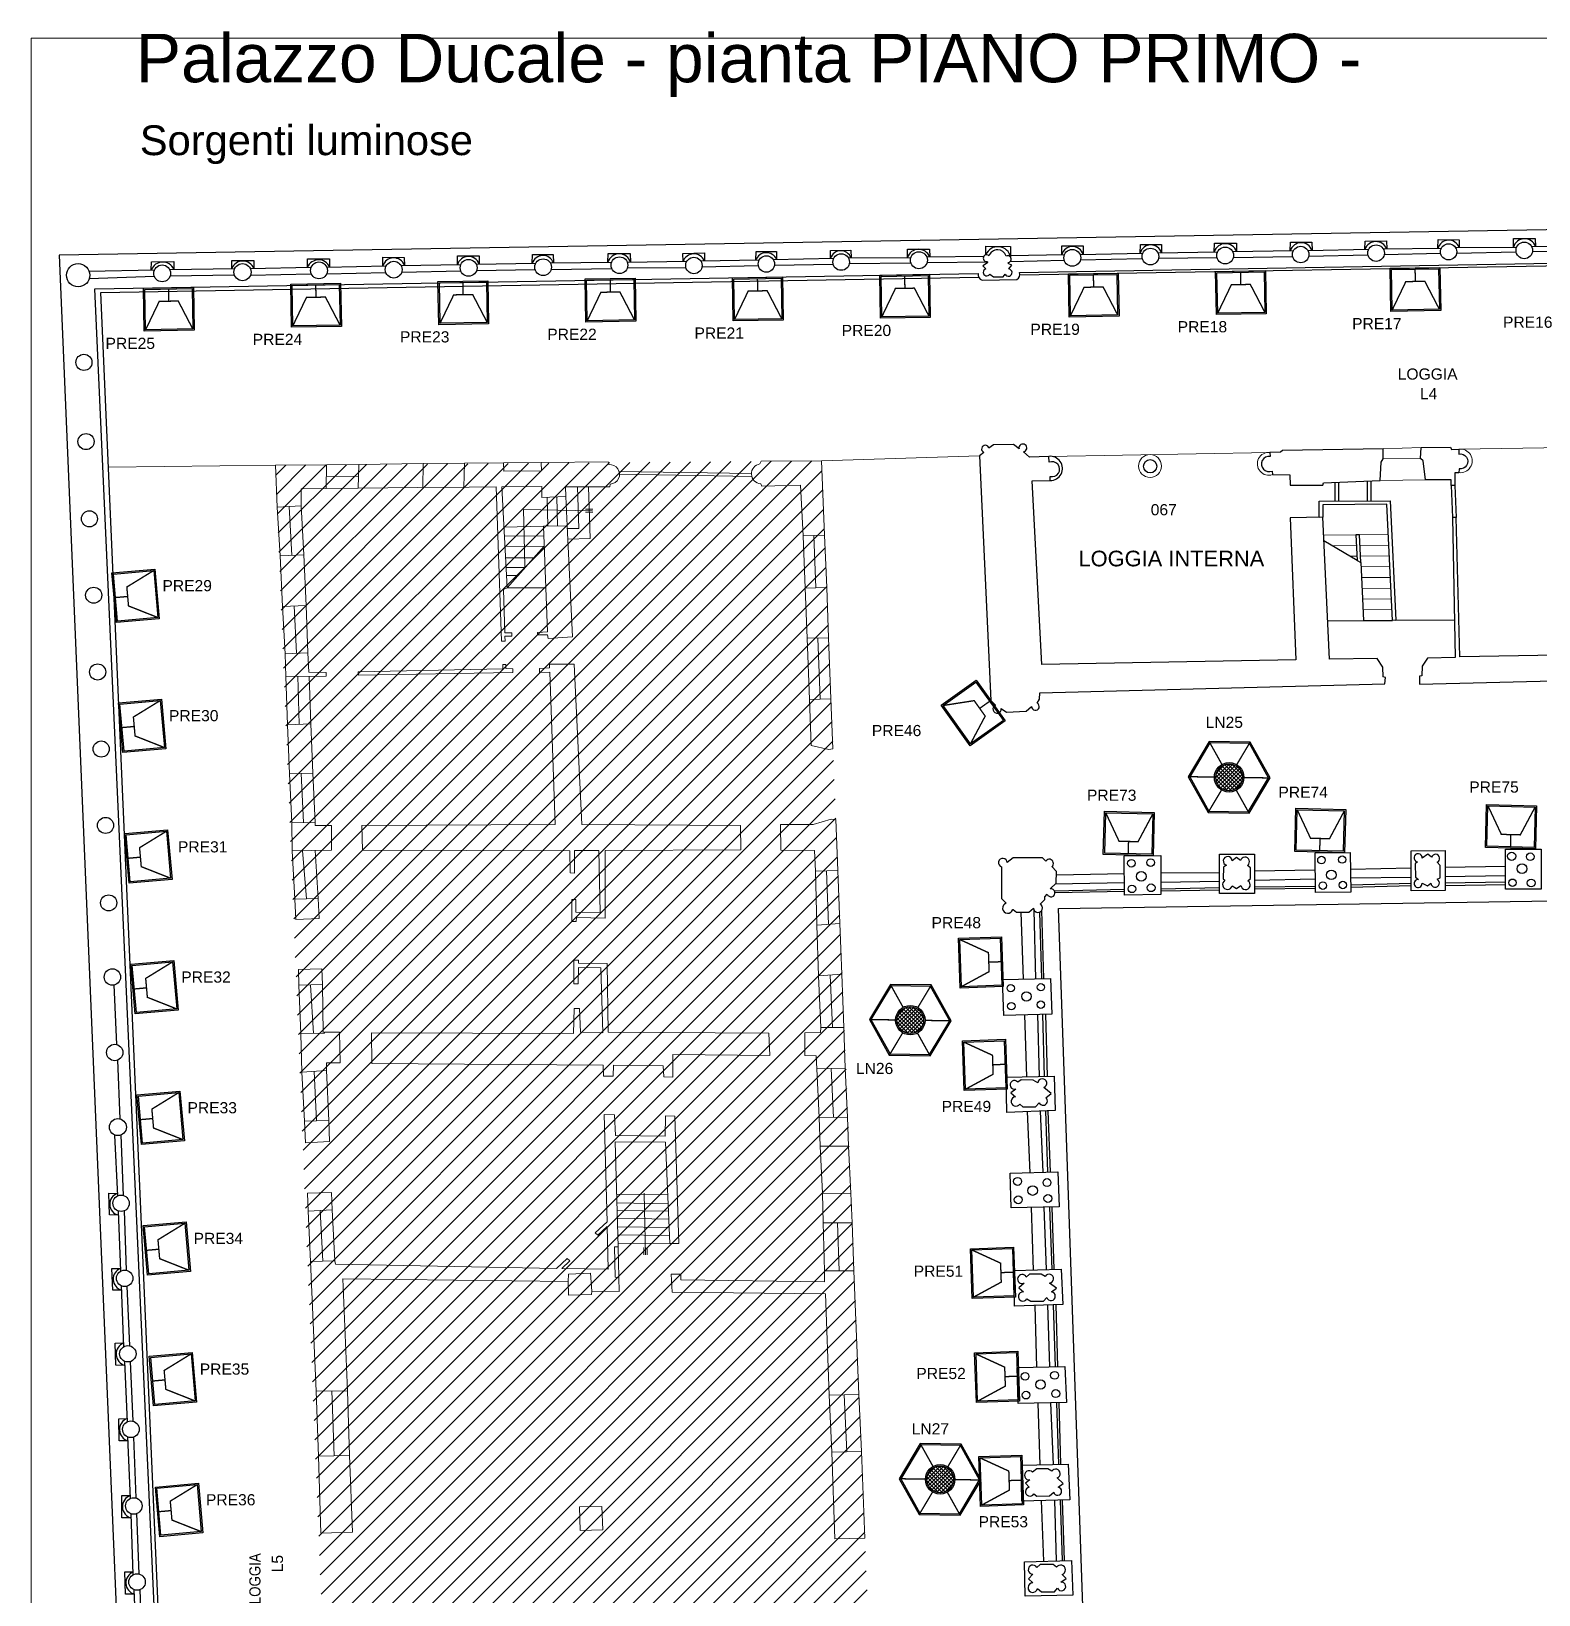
# Model space of a CAD drawing. Header units: millimetres. Extents: x 195 to 76808, y -2861 to 4318.
# Drawn here: x 17869 to 19892, y 2220 to 4318 of the extents above; entities that cross this region are included whole.
import ezdxf
from ezdxf.enums import TextEntityAlignment as Align

# ---------------------------------------------------------------- set-up
doc = ezdxf.new("R2010")
doc.units = ezdxf.units.MM
for name, color, linetype, lineweight in [('_sottile', 253, 'Continuous', 5), ('LAMPADINE', 30, 'Continuous', 30), ('muri', 7, 'Continuous', 9), ('num.vani', 66, 'Continuous', 9)]:
    doc.layers.add(name, color=color, linetype=linetype, lineweight=lineweight)
doc.styles.add('ducale_200', font='ARIAL.TTF', dxfattribs={"height": 1})
doc.styles.get("Standard").update_dxf_attribs({"font": 'ARIAL.TTF'})

# ---------------------------------------------------------------- blocks, each defined once
blk = doc.blocks.new('rea')
h = blk.add_hatch(color=256)
h.paths.add_polyline_path([(867, 1810), (867, 1109), (266, 1109), (266, 1810)], flags=16)
h.paths.add_polyline_path([(887, 1830), (887, 1089), (246, 1089), (246, 1830)])
for points in [[(887, 1830), (887, 1089), (246, 1089), (246, 1830)], [(867, 1810), (867, 1109), (266, 1109), (266, 1810)]]:
    blk.add_lwpolyline(points, close=True)
at = {"const_width": 20}
for points in [[(266, 1810), (685, 1600), (685, 1318), (266, 1109)], [(867, 1459), (685, 1459)]]:
    blk.add_lwpolyline(points, dxfattribs=at)

msp = doc.modelspace()

# ---------------------------------------------------------------- hatches: boundary and pattern name
at = {"layer": '_sottile'}
h = msp.add_hatch(dxfattribs=at)
h.set_pattern_fill('ANSI31', color=256, scale=6, style=0)
h.set_pattern_definition([(45, (0, 73.86), (-13.470384, 13.470384), [])])
h.paths.add_polyline_path([(18196.2, 3735.8), (18291.1, 1388.6), (18302.5, 1389.2), (18303.1, 1381.1), (18320.2, 1380.8), (18320.4, 1389.7), (18491.4, 1392.1), (18495, 1124.2), (18335.1, 1128.2), (18333.7, 1140.4), (18315.8, 1140.8), (18315.6, 1127.7), (18304.2, 1127.1), (18336.3, 477.1), (19274.7, 456.4), (19280.6, 1159.9), (19276.3, 1170.9), (19276.2, 1189.6), (19283.2, 1189.7), (19008.4, 1182.7), (19010.4, 1115.1), (18867.2, 1117.7), (18870.9, 1390.8), (19024.3, 1385.9), (18929.1, 3741.6)])
at = {"layer": 'LAMPADINE'}
h = msp.add_hatch(color=256, dxfattribs=at)
h.paths.add_polyline_path([(19502.1, 3270.7), (19529.2, 3316.1), (19503.5, 3362.3), (19450.6, 3363.2), (19423.4, 3317.7), (19449.2, 3271.5)], flags=16)
h.paths.add_polyline_path([(19503.1, 3268.9), (19531.3, 3316.1), (19504.5, 3364.1), (19449.5, 3365), (19421.3, 3317.8), (19448.1, 3269.7)])
at = {"layer": 'LAMPADINE', "linetype": 'Continuous'}
h = msp.add_hatch(color=256, dxfattribs=at)
h.paths.add_polyline_path([(19456.5, 3316.9, 1), (19496.1, 3316.9, 1)])
h.paths.add_polyline_path([(19458.4, 3316.9, -1), (19494.2, 3316.9, -1)], flags=16)
h = msp.add_hatch(dxfattribs=at)
h.set_pattern_fill('ANSI37', color=256, scale=29.043565, style=0)
h.set_pattern_definition([(45, (16823.5717, 907.9364), (-2.5671127, 2.5671127), []), (135, (16823.5717, 907.9364), (-2.5671127, -2.5671127), [])])
edge = h.paths.add_edge_path()
edge.add_arc((19476.3, 3316.9), 17.9, 0, 360)
at = {"layer": 'LAMPADINE'}
h = msp.add_hatch(color=256, dxfattribs=at)
h.paths.add_polyline_path([(19074.1, 2944.8), (19101.3, 2990.2), (19075.5, 3036.4), (19022.6, 3037.2), (18995.5, 2991.8), (19021.2, 2945.6)], flags=16)
h.paths.add_polyline_path([(19075.1, 2942.9), (19103.4, 2990.1), (19076.6, 3038.2), (19021.6, 3039), (18993.4, 2991.8), (19020.1, 2943.8)])
at = {"layer": 'LAMPADINE', "linetype": 'Continuous'}
h = msp.add_hatch(color=256, dxfattribs=at)
h.paths.add_polyline_path([(19028.6, 2991, 1), (19068.2, 2991, 1)])
h.paths.add_polyline_path([(19030.4, 2991, -1), (19066.3, 2991, -1)], flags=16)
h = msp.add_hatch(dxfattribs=at)
h.set_pattern_fill('ANSI37', color=256, scale=29.043565, style=0)
h.set_pattern_definition([(45, (16395.625, 581.9872), (-2.5671127, 2.5671127), []), (135, (16395.625, 581.9872), (-2.5671127, -2.5671127), [])])
edge = h.paths.add_edge_path()
edge.add_arc((19048.4, 2991), 17.9, 0, 360)
at = {"layer": 'LAMPADINE'}
h = msp.add_hatch(color=256, dxfattribs=at)
h.paths.add_polyline_path([(19114.3, 2328.4), (19141.4, 2373.9), (19115.7, 2420.1), (19062.8, 2420.9), (19035.6, 2375.5), (19061.4, 2329.3)], flags=16)
h.paths.add_polyline_path([(19115.3, 2326.6), (19143.5, 2373.8), (19116.7, 2421.9), (19061.7, 2422.7), (19033.5, 2375.5), (19060.3, 2327.5)])
at = {"layer": 'LAMPADINE', "linetype": 'Continuous'}
h = msp.add_hatch(color=256, dxfattribs=at)
h.paths.add_polyline_path([(19068.7, 2374.7, 1), (19108.3, 2374.7, 1)])
h.paths.add_polyline_path([(19070.6, 2374.7, -1), (19106.4, 2374.7, -1)], flags=16)
h = msp.add_hatch(dxfattribs=at)
h.set_pattern_fill('ANSI37', color=256, scale=29.043565, style=0)
h.set_pattern_definition([(45, (16435.763, -34.3386), (-2.5671127, 2.5671127), []), (135, (16435.763, -34.3386), (-2.5671127, -2.5671127), [])])
edge = h.paths.add_edge_path()
edge.add_arc((19088.5, 2374.7), 17.9, 0, 360)

# ---------------------------------------------------------------- linework, layer by layer
at = {"layer": '_sottile'}
for p, q in [((18196.2, 3735.8), (17972.1, 3733.3)), ((18307.5, 3705), (18308.1, 3737)), ((18308.1, 3737), (18394.6, 3738)), ((18394.6, 3738), (18394, 3705.8)), ((18449.3, 3706.3), (18449.9, 3738.6)), ((18449.9, 3738.6), (18502.2, 3739.1)), ((18502.2, 3739.1), (18502.8, 3728)), ((18553.1, 3739.4), (18643, 3740.2)), ((18553.3, 3728.3), (18553.1, 3739.4)), ((18643, 3740.2), (18643.8, 3736.6)), ((18929.1, 3741.6), (19141.2, 3748.3)), ((18502.8, 3728), (18553.3, 3728.3)), ((18386.8, 3705.7), (18307.5, 3705)), ((18492.7, 3706.8), (18456.5, 3706.4)), ((18499.9, 3499.7), (18492.7, 3706.8)), ((18553.6, 3707.4), (18500, 3706.6)), ((18500, 3706.6), (18507.3, 3571.4)), ((18553.9, 3692.6), (18553.6, 3707.4)), ((18586, 3693.7), (18553.9, 3692.6)), ((18644.9, 3706.8), (18585.8, 3706.7)), ((18585.8, 3706.7), (18586, 3693.7)), ((18645.7, 3710.5), (18644.9, 3706.8)), ((18507.3, 3571.4), (18502.4, 3569.1)), ((18502.4, 3569.1), (18504.3, 3510.7)), ((18513.4, 3506.3), (18504.2, 3506.4)), ((18504.2, 3506.4), (18504.4, 3499.8)), ((18504.3, 3510.7), (18513.4, 3510.7)), ((18513.4, 3510.7), (18513.4, 3506.3)), ((18504.4, 3499.8), (18499.9, 3499.7))]:
    msp.add_line(p, q, dxfattribs=at)
for points in [[(19784.7, 3757.4), (21098.6, 3778.1)], [(19683, 3758), (19734.3, 3759.5)], [(18264.8, 3736.5), (18308.1, 3737)], [(18394.6, 3738), (18449.9, 3738.6)], [(18502.2, 3739.1), (18553.1, 3739.4)], [(19531.1, 3753), (19234.2, 3747.6)], [(19733.2, 3744.9), (19683.2, 3744.5)], [(18264.5, 3720.5), (18307.8, 3721)], [(18657.5, 3727.3), (18835.2, 3724.7)], [(18658.1, 3723.6), (18835.7, 3720.5)], [(19740, 3716.3), (19679, 3715.3)], [(18264.2, 3704.5), (18307.5, 3705)], [(18386.8, 3705.7), (18456.5, 3706.4)], [(18573.9, 3693.3), (18574.7, 3654.3)], [(18586, 3693.7), (18587.8, 3654.6)], [(18601.7, 3706.7), (18603.4, 3650.9), (18587.9, 3650.9)], [(18616.6, 3706.8), (18618.6, 3637.5), (18588.6, 3636.7)], [(18198.4, 3679.6), (18202.5, 3614)], [(18214.7, 3680.5), (18218.4, 3614.7)], [(18231, 3681.4), (18234.3, 3615.4)], [(18531, 3598.8), (18530.4, 3620.7), (18529, 3676.4), (18621.8, 3674.7)], [(18561, 3692.9), (18561.8, 3654.1)], [(18612.6, 3676.9), (18622.3, 3676.9)], [(18612.6, 3672.8), (18622.3, 3672.8)], [(18556, 3653.9), (18502.9, 3652.6)], [(18587.8, 3654.6), (18594.8, 3505.5), (18562.2, 3503.3), (18561.5, 3508.2), (18548.1, 3508), (18548.1, 3511.3), (18561.6, 3512.2), (18556, 3653.9), (18587.8, 3654.6)], [(18556.5, 3640.9), (18503.5, 3640.8)], [(18904.5, 3641.1), (18907.3, 3570.7)], [(18918.9, 3641.4), (18921.7, 3571.2)], [(18933.4, 3641.8), (18936.2, 3571.8)], [(19603.1, 3642.1), (19646.4, 3642.5)], [(19651.2, 3642.6), (19689.8, 3642.9)], [(18237.5, 3547.4), (18234.3, 3615.4), (18202.5, 3614), (18205.7, 3546.4), (18237.5, 3547.4)], [(18557.1, 3626.9), (18504.3, 3627.1)], [(18543, 3611.3), (18505.1, 3611.6)], [(18557.1, 3627), (18507.3, 3571.4)], [(19614.7, 3627.8), (19647.1, 3628.1)], [(19638.8, 3613.6), (19647.8, 3613.7)], [(19651.9, 3628.1), (19690.5, 3628.5)], [(19652.6, 3613.7), (19691.2, 3614.1)], [(18531.6, 3598.5), (18505.8, 3598.7)], [(19653.3, 3599.3), (19691.9, 3599.7)], [(18522, 3587.8), (18506.4, 3587.8)], [(18559.2, 3571.4), (18507.3, 3571.4)], [(18938.6, 3504.2), (18936.2, 3571.8), (18907.3, 3570.7), (18910.1, 3503.5), (18938.6, 3504.2)], [(19654, 3584.9), (19692.6, 3585.3)], [(19654.7, 3570.5), (19693.3, 3570.8)], [(18205.7, 3546.4), (18209.1, 3482.8)], [(18221.6, 3546.9), (18224.3, 3483.4)], [(18237.5, 3547.4), (18239.6, 3483.9)], [(19655.4, 3556.1), (19694, 3556.4)], [(19656.1, 3541.7), (19694.7, 3542)], [(18209.1, 3482.8), (18210.1, 3452.3), (18264.3, 3452.9), (18264.3, 3457.8), (18241.2, 3458.2), (18239.6, 3483.9), (18209.1, 3482.8)], [(18910.1, 3503.5), (18913.1, 3421.6)], [(18924.4, 3503.8), (18927.4, 3422)], [(18938.6, 3504.2), (18941.6, 3422.3)], [(18505.4, 3468.5), (18505.7, 3462.8), (18515.1, 3462.6), (18515, 3457.7), (18307.8, 3454.2), (18307.5, 3458.7), (18501.3, 3462.5), (18501.4, 3468.2), (18505.4, 3468.5)], [(18210.1, 3452.3), (18212.6, 3387.5)], [(18226.5, 3452.5), (18228.1, 3388.1)], [(18243.6, 3388.6), (18241.6, 3452.7)], [(18941.6, 3422.3), (18944.5, 3355.1), (18939.2, 3354.4), (18915.2, 3359.7), (18913.1, 3421.6), (18941.6, 3422.3)], [(18246.4, 3322.6), (18243.6, 3388.6), (18212.6, 3387.5), (18215.1, 3321.6), (18246.4, 3322.6)], [(18215.1, 3321.6), (18218.2, 3256)], [(18230.8, 3322.1), (18233.9, 3256.2)], [(18246.4, 3322.6), (18249.7, 3256.5)], [(18271.4, 3252.2), (18271.4, 3219), (18218.9, 3218.4), (18218.2, 3256), (18249.7, 3256.5), (18249.6, 3252.4), (18271.4, 3252.2)], [(18950.9, 3191.8), (18948.4, 3260.2), (18942.3, 3260.8), (18917.8, 3253.5), (18874.3, 3253.5), (18874.4, 3219.3), (18919.6, 3218.9), (18921.1, 3190.8), (18950.9, 3191.8)], [(18218.9, 3218.4), (18222.4, 3153.6)], [(18232.4, 3218.5), (18238.1, 3154)], [(18253.8, 3154.5), (18249.6, 3218.8)], [(18921.1, 3190.8), (18923.1, 3118.7)], [(18936, 3191.3), (18938.4, 3119.6)], [(18950.9, 3191.8), (18953.6, 3120.6)], [(18253.8, 3154.5), (18255.1, 3127.4), (18223.5, 3126.3), (18222.4, 3153.6), (18253.8, 3154.5)], [(18953.6, 3120.6), (18956.5, 3052.6), (18925.1, 3050.7), (18923.1, 3118.7), (18953.6, 3120.6)], [(18636, 2930.6), (18636.6, 2916), (18649.6, 2915.7), (18649.9, 2930.8), (18716.6, 2929.6), (18717.5, 2914.9), (18729.7, 2914.7), (18729.5, 2944.8), (18859.7, 2943.7), (18858.6, 2973.4), (18643, 2974.9), (18641.4, 3067.1), (18603.1, 3067.5), (18603, 3071.6), (18596.7, 3071.7), (18596.6, 3039.9), (18602.6, 3039.9), (18603, 3061.8), (18633.1, 3061.3), (18635.6, 2974.2), (18605.5, 2974.7), (18604.5, 3006.5), (18597.4, 3006.6), (18596.5, 2973.3), (18325, 2974.1), (18325.6, 2933), (18636, 2930.6)], [(18258.3, 3059.8), (18259.2, 3039), (18227.8, 3037.9), (18227, 3059.1), (18258.3, 3059.8)], [(18925.1, 3050.7), (18928.3, 2981.1)], [(18940.8, 3051.6), (18943.8, 2981.2)], [(18956.5, 3052.6), (18959.2, 2981.3)], [(18227.8, 3037.9), (18230.3, 2972.6)], [(18243.5, 3038.5), (18247.2, 2973.1)], [(18259.2, 3039), (18260.4, 2973.6)], [(18961.1, 2926.4), (18959.2, 2981.3), (18928.3, 2981.1), (18927.8, 2974.6), (18906.6, 2974.1), (18906.9, 2943.6), (18921.9, 2942.9), (18922.8, 2925.8), (18961.1, 2926.4)], [(18282.4, 2974.7), (18283.3, 2933.8), (18264.8, 2933.7), (18264.8, 2923.3), (18231.8, 2921.3), (18230.3, 2972.6), (18262.3, 2973.6), (18262.3, 2975.1), (18282.4, 2974.7)], [(18231.8, 2921.3), (18235.1, 2855.3)], [(18248.3, 2922.3), (18251.4, 2855.8)], [(18264.8, 2923.3), (18267.7, 2856.3)], [(18922.8, 2925.8), (18926, 2860.4)], [(18942, 2926.1), (18945.1, 2860.5)], [(18961.1, 2926.4), (18964.2, 2860.6)], [(18267.7, 2856.3), (18268.8, 2828.2), (18236.6, 2826.4), (18235.1, 2855.3), (18267.7, 2856.3)], [(18964.2, 2860.6), (18965.4, 2821.8), (18927.2, 2821.8), (18926, 2860.4), (18964.2, 2860.6)], [(18927.2, 2821.8), (18930.4, 2758.9)], [(18965.4, 2821.8), (18968.6, 2758.2)], [(18272.4, 2736.6), (18271.6, 2759.8), (18239.4, 2758.8), (18240.2, 2734.8), (18272.4, 2736.6)], [(18722.8, 2756.7), (18654.3, 2757.6)], [(18691.1, 2758.7), (18691.6, 2736.7), (18692.8, 2676.2)], [(18968.6, 2758.2), (18970.3, 2719.1), (18931.3, 2719), (18930.4, 2758.9), (18968.6, 2758.2)], [(18240.2, 2734.8), (18243.5, 2667.2)], [(18256.3, 2735.7), (18259.8, 2667.7)], [(18272.4, 2736.6), (18276, 2668.2)], [(18723.3, 2744.7), (18654.6, 2745.7)], [(18723.8, 2734.7), (18654.9, 2735.5)], [(18724.3, 2723.7), (18655.3, 2725.1)], [(18724.7, 2712.5), (18655.6, 2713.7)], [(18931.3, 2719), (18933.4, 2654.6)], [(18950.8, 2719), (18952.9, 2654.7)], [(18970.3, 2719.1), (18972.4, 2654.7)], [(18725.2, 2702), (18655.9, 2702.8)], [(18725.7, 2691.4), (18656.3, 2691.5)], [(18656.4, 2686.9), (18657.3, 2645.8)], [(18690.9, 2676), (18690.9, 2685.7)], [(18695, 2676), (18695.1, 2685.7)], [(18979.2, 2488.6), (18972.4, 2654.7), (18933.4, 2654.6), (18933.1, 2640), (18740.3, 2642.7), (18740.4, 2650), (18727.4, 2650.2), (18728.6, 2625.8), (18934.4, 2623.7), (18939.7, 2487.7), (18979.2, 2488.6)], [(18620.8, 2627.4), (18620.6, 2622.8), (18589.8, 2622), (18589.3, 2640.1)], [(18250.9, 2492.9), (18254.2, 2405.7)], [(18271.9, 2493.3), (18274.9, 2406.2)], [(18292.8, 2493.7), (18295.7, 2406.6)], [(18939.7, 2487.7), (18943.2, 2411.1)], [(18959.4, 2488.2), (18963.1, 2411.6)], [(18979.2, 2488.6), (18983.1, 2412)], [(18295.7, 2406.6), (18299.5, 2303.6), (18257.2, 2302.3), (18254.2, 2405.7), (18295.7, 2406.6)], [(18987.5, 2295.6), (18947.2, 2294.7), (18943.2, 2411.1), (18983.1, 2412), (18987.5, 2295.6)], [(18634.2, 2338.2), (18635.6, 2306.9), (18605.4, 2306.2), (18604.4, 2337.8), (18634.2, 2338.2)]]:
    msp.add_lwpolyline(points, dxfattribs=at)
for points in [[(18264.2, 3704.5), (18230.6, 3704.2), (18231, 3681.4), (18198.4, 3679.6), (18196.2, 3735.8), (18264.8, 3736.5)], [(18591.2, 3218.3), (18592, 3188.6), (18597.7, 3188.4), (18597.5, 3218.7), (18630.3, 3218.7), (18632, 3135.4), (18599.5, 3136), (18599.3, 3152.9), (18594, 3152.8), (18594.1, 3123.5), (18600.1, 3123.5), (18600.2, 3128.6), (18638.9, 3127.9), (18638.8, 3218.7), (18820.7, 3219.8), (18820.5, 3252.4), (18607.3, 3253.8), (18597.4, 3468.9), (18564, 3468.6), (18563.9, 3463.8), (18550.9, 3463.2), (18550.9, 3457.5), (18564.6, 3458.1), (18571.5, 3253.7), (18312.4, 3252.1), (18312.9, 3219.2)], [(18628.8, 2702.4), (18625.2, 2705.6), (18641.3, 2720.5), (18637.7, 2864.3), (18651.5, 2864), (18652.6, 2836.3), (18719.4, 2835.1), (18719.8, 2862.4), (18732.5, 2862.1), (18737.5, 2691.2), (18725.7, 2691.4), (18719.6, 2827.4), (18652.1, 2827.8), (18656.4, 2686.9), (18651.5, 2686.6), (18652.4, 2645.9), (18657.3, 2645.8), (18657.8, 2626.7), (18620.8, 2627.4), (18619.2, 2651.4), (18589.4, 2650.3), (18589.3, 2640.1), (18286.6, 2643.6), (18292.8, 2493.7), (18250.9, 2492.9), (18243.5, 2667.2), (18276, 2668.2), (18276.8, 2663.3), (18573.7, 2657.9), (18588, 2671.2), (18591.6, 2667.9), (18580.7, 2657.8), (18642.9, 2656.7), (18641.4, 2714.1)]]:
    msp.add_lwpolyline(points, close=True, dxfattribs=at)
msp.add_lwpolyline([(18933.4, 3641.8), (18929.1, 3741.6), (18848.1, 3741.4), (18846.4, 3737.6, 0.883059), (18847.6, 3710.9), (18849.1, 3707.6), (18901.2, 3709.1), (18904.5, 3641.1)], format="xyb", close=True, dxfattribs=at)
msp.add_circle((19370.2, 3734.7), 15.3, dxfattribs=at)
for centre, radius, start, end in [((19786.7, 3741.6), 15.9, 262.4162, 97.0475), ((18645, 3723.6), 13.1, 273.2945, 95.3358), ((19529.6, 3737.7), 15.4, 84.2784, 289.1986)]:
    msp.add_arc(centre, radius, start, end, dxfattribs=at)
at = {"layer": 'LAMPADINE'}
for points in [[(19503.1, 3268.9), (19531.3, 3316.1), (19504.5, 3364.1), (19449.5, 3365), (19421.3, 3317.8), (19448.1, 3269.7)], [(19502.1, 3270.7), (19529.2, 3316.1), (19503.5, 3362.3), (19450.6, 3363.2), (19423.4, 3317.7), (19449.2, 3271.5)], [(19075.1, 2942.9), (19103.4, 2990.1), (19076.6, 3038.2), (19021.6, 3039), (18993.4, 2991.8), (19020.1, 2943.8)], [(19074.1, 2944.8), (19101.3, 2990.2), (19075.5, 3036.4), (19022.6, 3037.2), (18995.5, 2991.8), (19021.2, 2945.6)], [(19115.3, 2326.6), (19143.5, 2373.8), (19116.7, 2421.9), (19061.7, 2422.7), (19033.5, 2375.5), (19060.3, 2327.5)], [(19114.3, 2328.4), (19141.4, 2373.9), (19115.7, 2420.1), (19062.8, 2420.9), (19035.6, 2375.5), (19061.4, 2329.3)]]:
    msp.add_lwpolyline(points, close=True, dxfattribs=at)
at = {"layer": 'LAMPADINE', "const_width": 1.81}
for points in [[(19449.5, 3365), (19466.7, 3334.2)], [(19504.5, 3364.1), (19486.5, 3333.9)], [(19421.3, 3317.8), (19456.5, 3317.2)], [(19496.1, 3316.6), (19531.3, 3316.1)], [(19466.2, 3300), (19448.1, 3269.7)], [(19485.9, 3299.6), (19503.1, 3268.9)], [(19021.6, 3039), (19038.7, 3008.3)], [(19076.6, 3038.2), (19058.5, 3008)], [(18993.4, 2991.8), (19028.6, 2991.3)], [(19068.2, 2990.7), (19103.4, 2990.1)], [(19038.2, 2974), (19020.1, 2943.8)], [(19058, 2973.7), (19075.1, 2942.9)], [(19061.7, 2422.7), (19078.9, 2392)], [(19116.7, 2421.9), (19098.7, 2391.6)], [(19033.5, 2375.5), (19068.7, 2375)], [(19108.3, 2374.4), (19143.5, 2373.8)], [(19078.3, 2357.7), (19060.3, 2327.5)], [(19098.1, 2357.4), (19115.3, 2326.6)]]:
    msp.add_lwpolyline(points, dxfattribs=at)
at = {"layer": 'LAMPADINE', "linetype": 'Continuous'}
for centre, radius in [((19476.3, 3316.9), 19.8), ((19476.3, 3316.9), 17.9), ((19048.4, 2991), 19.8), ((19048.4, 2991), 17.9), ((19088.5, 2374.7), 19.8), ((19088.5, 2374.7), 17.9)]:
    msp.add_circle(centre, radius, dxfattribs=at)
at = {"layer": 'muri', "linetype": 'Continuous', "ltscale": 0.1}
msp.add_lwpolyline([(17868.5, 4308.8), (23788.5, 4308.8), (23788.5, 108.8), (17868.5, 108.8)], close=True, dxfattribs=at)
at = {"layer": 'muri', "linetype": 'ByBlock', "lineweight": 30}
for points in [[(21615, 3778.7), (21609.1, 4080.9), (17906, 4017.7), (18055.1, 483.3)], [(19149.8, 4018.2), (19149.7, 4029.8), (19183.1, 4029.5), (19183, 4014.8)], [(19195.2, 3991.4), (21548.5, 4031.7)], [(19251.7, 4018.5), (19251.9, 4030.1), (19280.2, 4030.4), (19280.4, 4018.6)], [(19356.9, 4020.5), (19357.2, 4032), (19385.5, 4032.2), (19385.6, 4021)], [(19456.3, 4022.3), (19456.6, 4034), (19486.1, 4034), (19486.1, 4022.6)], [(19558.4, 4023.7), (19558.5, 4035.2), (19587.5, 4035.4), (19587.7, 4024.2)], [(19658.4, 4025.6), (19658.9, 4036.7), (19687.7, 4037), (19688.1, 4026.4)], [(19756.6, 4027), (19757, 4038.8), (19785, 4038.3), (19785.2, 4028.1)], [(19857.9, 4028.5), (19858.1, 4040), (19887.3, 4040.1), (19887.5, 4029.5)], [(19882.2, 4029.5), (19963, 4030.3)], [(18029.6, 3998), (18030, 4008.8), (18059.7, 4009.1), (18059.9, 3998.6)], [(18137.5, 3999.9), (18137.8, 4010.8), (18167.1, 4010.7), (18167.3, 4000)], [(18239.3, 4001.5), (18239.5, 4012.6), (18268.8, 4012.7), (18269, 4001.8)], [(18340.3, 4003.3), (18340.4, 4014.9), (18369.2, 4014.7), (18369.4, 4004)], [(18440.4, 4005), (18440.4, 4016.8), (18469.5, 4017), (18469.7, 4005.8)], [(18541, 4006.8), (18541.4, 4018.5), (18569.1, 4018.6), (18569.3, 4007.5)], [(18565.1, 4007.5), (18647.5, 4008.3)], [(18642.4, 4008.2), (18642.7, 4019.9), (18672.5, 4019.8), (18672.9, 4008.3)], [(18668.5, 4008.2), (18748.4, 4009.5)], [(18743.3, 4009.4), (18743, 4020.2), (18772, 4021), (18772.1, 4010.1)], [(18767, 4010), (18845.7, 4011.4)], [(18841.1, 4011.3), (18841.3, 4022.7), (18868.8, 4022.8), (18868.9, 4012.2)], [(18864.2, 4012.1), (18945.8, 4013.6)], [(18941.4, 4013.6), (18941.4, 4024.1), (18968.6, 4024.6), (18968.8, 4014.1)], [(18965.2, 4014), (19049.3, 4014.8)], [(19044.6, 4014.7), (19044.8, 4025.8), (19074.2, 4025.9), (19074.5, 4015.6)], [(19070.4, 4015.6), (19147.2, 4016.6)], [(19071, 4007.9), (19151.8, 4009)], [(19182.4, 4009.2), (19254.9, 4011.2)], [(19183, 4017.1), (19255.4, 4018.6)], [(19276.2, 4018.5), (19360.4, 4020.5)], [(19276.6, 4011.3), (19359.7, 4013.1)], [(19380.7, 4020.9), (19461, 4022.4)], [(19381.6, 4013.9), (19460.1, 4014.8)], [(19481, 4022.5), (19562.6, 4023.8)], [(19482, 4014.7), (19561.6, 4016)], [(19582.1, 4024.1), (19663.7, 4025.7)], [(19583.3, 4016.3), (19662.7, 4018.4)], [(19683, 4026.4), (19761.2, 4027.1)], [(19684.5, 4018.5), (19760.2, 4020.5)], [(19780.1, 4028.1), (19862.3, 4028.5)], [(19781.7, 4020.6), (19861.6, 4022.1)], [(19883.4, 4022.5), (19961.8, 4023.3)], [(17945.9, 3996.2), (18034.1, 3998.1)], [(17946.2, 3986.5), (18033.7, 3989.4)], [(18054.4, 3998.6), (18141.6, 3999.9)], [(18055.1, 3989.8), (18141, 3991.5)], [(18162.4, 3999.9), (18244.3, 4001.6)], [(18162.8, 3991.1), (18244.4, 3992.9)], [(18265, 3992.7), (18344.3, 3994.7)], [(18265.1, 4001.7), (18345, 4003.4)], [(18364.7, 4003.9), (18445.1, 4005)], [(18365.7, 3994.9), (18445, 3996.6)], [(18465.6, 4005.8), (18545.7, 4006.9)], [(18466.1, 3997), (18544.8, 3998.4)], [(18566.3, 3998.6), (18647.6, 4000)], [(18668.6, 4000.6), (18747.2, 4001.3)], [(18768.7, 4002.2), (18844.3, 4004)], [(18866, 4004.1), (18944.9, 4005.8)], [(18966.5, 4006.4), (19049.2, 4007.4)], [(19662.1, 3687.9), (19662.1, 3714.6)], [(19666.9, 3688), (19666.9, 3714.8)], [(19618.8, 3687.6), (19618.8, 3712.9)], [(19623.6, 3687.6), (19623.6, 3713.1)], [(19774.5, 3708.7), (19776.1, 3665.5)], [(19779.3, 3708.6), (19781, 3665.5)], [(19648.1, 3608.1), (19603.5, 3634.4)], [(19653, 3605.2), (19656.8, 3527.3)], [(19608.7, 3526.8), (19656.8, 3527.3)], [(19656.8, 3527.3), (19695.4, 3527.6)], [(19700.2, 3527.7), (19778.7, 3528.3)], [(19384.7, 3212.1), (19384.6, 3159.8), (19336, 3158.8), (19335.5, 3211.6), (19384.7, 3212.1)], [(19510.4, 3214), (19510.6, 3161.1), (19463.6, 3161), (19463.6, 3213.6), (19510.4, 3214)], [(19638.8, 3216.2), (19639.8, 3163), (19592.2, 3162.5), (19591.8, 3215.6), (19638.8, 3216.2)], [(19766.3, 3218.6), (19766.5, 3165), (19720.7, 3164.6), (19720.6, 3218.4), (19766.3, 3218.6)], [(19895, 3220.5), (19895, 3166.7), (19847.3, 3166.9), (19847.2, 3220.5), (19895, 3220.5)], [(19592, 3192.2), (19510.5, 3190.8)], [(19720.7, 3195), (19639.2, 3193.4)], [(19847.2, 3197.1), (19766.4, 3195.7)], [(19335.9, 3175.3), (19243, 3173.7)], [(19335.7, 3187.5), (19244.6, 3185.7)], [(21773.3, 1678.1), (21649.5, 1673.1), (21649.5, 1669.4), (21621.4, 1668.7), (21621.3, 1642.7), (21614.4, 1642.4), (21609.7, 1538.2), (19304.8, 1486.2), (19247.4, 3140.9), (21528.4, 3176.3), (21543.1, 2625.8)], [(19384.6, 3167.3), (19463.6, 3169.1)], [(19384.7, 3188.6), (19463.6, 3189.4)], [(19384.7, 3176.4), (19463.6, 3177.4)], [(19592.1, 3180.2), (19510.6, 3178.4)], [(19592.1, 3170.6), (19510.6, 3169.7)], [(19720.7, 3182.5), (19639.5, 3181.4)], [(19720.7, 3174.2), (19639.6, 3172.4)], [(19720.7, 3171.1), (19639.7, 3169.2)], [(19847.3, 3184.7), (19766.4, 3183.5)], [(19847.3, 3176.4), (19766.5, 3175)], [(19847.3, 3172.5), (19766.5, 3171.3)], [(19335.9, 3166.3), (19242.2, 3164)], [(19336, 3163.9), (19242.6, 3161.7)], [(19384.6, 3164.4), (19463.6, 3166)], [(19592.2, 3167.8), (19510.6, 3166.8)], [(19200.2, 3046.1), (19197.1, 3135.9)], [(19216.8, 3046.5), (19214.5, 3138.6)], [(19224.9, 3046.7), (19222.2, 3136.1)], [(19227.8, 3046.7), (19224.9, 3138.4)], [(19236.6, 3046.9), (19238.2, 2999.2), (19174, 2997.2), (19172.3, 3045.4), (19236.6, 3046.9)], [(17983.3, 2958.2), (17980, 3038.2)], [(19204.9, 2915), (19202.1, 2998.1)], [(19219.2, 2998.6), (19221.4, 2915.5)], [(19228.5, 2915.6), (19226.2, 2998.8)], [(19229.7, 2998.9), (19232.3, 2915.7)], [(17987.7, 2858.4), (17984.5, 2937.3)], [(19241.3, 2916), (19242.9, 2869.7), (19178, 2867.1), (19177.2, 2914.3), (19241.3, 2916)], [(19209.1, 2786.3), (19205.9, 2868.2)], [(19226.6, 2786.8), (19223.2, 2868.9)], [(19233.2, 2787), (19230.1, 2869.2)], [(19236.5, 2787.1), (19233.5, 2869.3)], [(17984.7, 2755.2), (17980.7, 2836.7)], [(17992.4, 2755.7), (17989, 2836.7)], [(19246.2, 2787.4), (19248.4, 2740.3), (19183.9, 2739.1), (19182.3, 2785.5), (19246.2, 2787.4)], [(17985.7, 2729.3), (17973.4, 2729.5), (17972.6, 2758.9), (17984.5, 2758.5)], [(17988.9, 2654.4), (17985.5, 2734.8)], [(17996.5, 2655.3), (17993.6, 2735.1)], [(19213.9, 2655.6), (19210.9, 2739.6)], [(19231, 2656.2), (19228, 2739.9)], [(19238.6, 2656.5), (19235.8, 2740.1)], [(19241.6, 2656.6), (19238.6, 2740.1)], [(17990, 2628.6), (17977.8, 2628.8), (17976.7, 2657.5), (17988.8, 2657.8)], [(19251.1, 2656.9), (19253.3, 2609.4), (19188.2, 2607.1), (19187.3, 2654.8), (19251.1, 2656.9)], [(17992.9, 2552.9), (17989.8, 2634.2)], [(18000.7, 2553.9), (17997.3, 2634)], [(19218.4, 2525.2), (19216, 2608.1)], [(19235.5, 2525.6), (19232.8, 2608.7)], [(19243.1, 2525.7), (19240.4, 2608.9)], [(19246.6, 2525.8), (19244.1, 2609)], [(17994.3, 2527.4), (17982, 2528), (17981.2, 2557.6), (17992.8, 2557.8)], [(17997.5, 2452.1), (17994, 2533)], [(18005.1, 2452.8), (18001.6, 2532.8)], [(19256, 2526), (19257.9, 2478), (19193.1, 2476.3), (19192, 2524.6), (19256, 2526)], [(19222.8, 2394.4), (19219.9, 2477)], [(19240.5, 2394.8), (19237.2, 2477.4)], [(19247.8, 2394.9), (19245.1, 2477.6)], [(19250.6, 2395), (19248.4, 2477.7)], [(17998.5, 2426.2), (17986.6, 2426.2), (17986.1, 2456.1), (17997.3, 2456.3)], [(18001.6, 2349.1), (17998.3, 2431.4)], [(18009.2, 2349.7), (18006.2, 2431.5)], [(19260.3, 2395.2), (19262.4, 2347), (19198.2, 2345.6), (19197.1, 2393.9), (19260.3, 2395.2)], [(18003, 2322.9), (17989.9, 2323), (17989.9, 2352.8), (18001.4, 2352.9)], [(19227.4, 2264.9), (19224.5, 2346.2)], [(19244.8, 2265.4), (19242.2, 2346.6)], [(19252.5, 2265.6), (19249.9, 2346.7)], [(19255.4, 2265.7), (19252.6, 2346.8)], [(18005.5, 2246.8), (18002.8, 2328.5)], [(18013.3, 2247.7), (18010, 2328.7)], [(18007, 2220.5), (17995.2, 2220.8), (17994.3, 2250.4), (18005.4, 2250.6)], [(19264.6, 2266), (19266.4, 2219.4), (19202.7, 2217.7), (19201.5, 2264.1), (19264.6, 2266)], [(18010, 2144.1), (18006.8, 2226.5)], [(18017.7, 2144.5), (18014.5, 2226.6)]]:
    msp.add_lwpolyline(points, dxfattribs=at)
for points, format in [([(18124.8, 481.8, 0.460878), (18106.2, 501.8), (18068.5, 1399.4), (18075.2, 1399.7), (18074, 1447.7), (18067.4, 1450), (17953.8, 3972.5), (19139.6, 3993.3, 0.373035), (19144.7, 3984.2), (19144.7, 3984.2), (19144.7, 3984.2), (19144.7, 3984.2), (19191.5, 3985, 0.321934), (19194.9, 3994.7), (21548, 4035.8, 0.3591), (21566.3, 4014.3), (21570.1, 3816.1)], "xyb"), ([(18336.1, 481.6), (18130.6, 485.7, 0.33357), (18111.2, 508.2), (18074.3, 1393.4), (18080.2, 1393.9), (18079.4, 1453.1), (18071.6, 1455.7), (17961.9, 3967.5), (19140.3, 3988)], "xyb"), ([(19685.3, 3442.2), (19686, 3451.1), (19683.1, 3451.6), (19682.5, 3464.6), (19675, 3476.5), (19611.1, 3475.7), (19602, 3665.9), (19558.4, 3665), (19565.9, 3474.5), (19224.8, 3468.4), (19211.8, 3714.9), (19236.2, 3715.2), (19235.9, 3720.9, 1.430812), (19234.7, 3739.7), (19234.2, 3747.6), (19234.2, 3747.6), (19234.2, 3747.6), (19208.3, 3746.7), (19200.3, 3753.7, 2.507897), (19194.3, 3757.9), (19186.7, 3763.7), (19160.2, 3763.4), (19154, 3758.6, 1.633616), (19147, 3753.1), (19141.2, 3748.3), (19156.4, 3420), (19162.8, 3413.8, 1.990431), (19170.5, 3409.2), (19177.3, 3404.2), (19203.8, 3405.8), (19211.2, 3412.1, 1.823932), (19218.6, 3416.5), (19221.6, 3421.7), (19222.1, 3430.2), (19685.3, 3442.2)], "xyb"), ([(19624.8, 3621.9, 0, 14.4, 0), (19625.2, 3643.8, 0, 0, 0), (19625.3, 3666.5, 0, 0, 0), (19669, 3665.2, 0, 0, 0), (19676.1, 3527.4, 0, 0, 0)], "xyseb")]:
    msp.add_lwpolyline(points, format=format, dxfattribs=at)
for points in [[(19152.2, 4007.3), (19145.6, 4003.5), (19149.8, 3999.2, 1.497374), (19155, 3992.2), (19160, 3988.5), (19173.1, 3988.5), (19175.7, 3992.4, 1.744663), (19180.5, 3999.2), (19184.6, 4004.3), (19180.7, 4006.3, -0.968113), (19180.4, 4008, 1.099117), (19177.1, 4016.5, 0.712122), (19154, 4016.9, 1.594555), (19151.3, 4009.2, -0.493334)], [(19533.9, 3728), (19534.7, 3723.2), (19557.8, 3722.8), (19558.4, 3709), (19601.9, 3709), (19602.8, 3712.2), (19679, 3715.3), (19680.6, 3739.7), (19683.2, 3744.5), (19683, 3758), (19547.9, 3755.6), (19545.4, 3753.2), (19531.1, 3753), (19531.2, 3747.6, 1.296914)], [(19785, 3730.9), (19784.6, 3725.8), (19784.6, 3725.8), (19779.1, 3725.8), (19779.1, 3725.8), (19779.3, 3708.6), (19774.5, 3708.7), (19774.2, 3716.4), (19740, 3716.3), (19736.8, 3741.9), (19733.2, 3744.9), (19734.3, 3759.5), (19773.4, 3760), (19774.9, 3757.1), (19784.7, 3757.4), (19784.7, 3757.4), (19784.6, 3750.8, -1.18177)], [(19470.7, 3178.7, 1.477218), (19480.6, 3171.4), (19486.1, 3167.7), (19492.2, 3171.8, 1.633452), (19501.5, 3178), (19505.1, 3181.2), (19505.1, 3195.3), (19501.2, 3198.8, 1.413271), (19491.6, 3205.2), (19486.3, 3209.3), (19480.4, 3204.8, 2.037721), (19473, 3198.9), (19468.8, 3196.4), (19468.5, 3180.6)], [(19729.1, 3203.4), (19726.2, 3200.8), (19726.5, 3182.9), (19730.5, 3179.7, 2.732819), (19735.3, 3174.8), (19735.3, 3174.8), (19742.4, 3171.1), (19747.2, 3174.7, 1.73575), (19755.4, 3180.1), (19759.4, 3182.2), (19759.5, 3198.8), (19755.6, 3203, 1.593097), (19748.1, 3209.6), (19742.9, 3214), (19735.6, 3208.6, 2.232002)], [(19222.5, 3146.9), (19229, 3152.9), (19229.1, 3156.7), (19232.1, 3160.3, 2.239964), (19236.2, 3167.1), (19244.3, 3175), (19244.8, 3190.4), (19238.4, 3197.1, 1.174485), (19230.4, 3204.5), (19225.7, 3208.7), (19186.5, 3208.9), (19178.5, 3202.5, 1.908084), (19170.7, 3196.8), (19170.8, 3154.1), (19177.2, 3147.9, 1.730679), (19185.8, 3139.7), (19186.6, 3139.7), (19191, 3135.9), (19207.3, 3135.9), (19213.7, 3141.4, 1.739251)], [(19199.4, 2874.7), (19216.6, 2874.8), (19221.5, 2880.1, 1.242272), (19230.4, 2886.7), (19237.4, 2892.7), (19227.8, 2900.6, 1.720406), (19219.5, 2907.1), (19213.2, 2910.5), (19197.1, 2910.8), (19192.7, 2907.9, 1.918195), (19190.2, 2898.6), (19183.5, 2893.4), (19189.6, 2888.2, 1.609484), (19195.5, 2878.4)], [(19205, 2617.1), (19210.3, 2613.8), (19227, 2613.9), (19231.5, 2618.7, 1.828138), (19237.9, 2626.3), (19244.6, 2631.2), (19235.4, 2638.2, 1.617461), (19229.6, 2647.1), (19224, 2650.3), (19208.2, 2650), (19204.1, 2646.2, 2.430443), (19201.3, 2638), (19193.9, 2631.6), (19200.2, 2626.2, 1.861469)], [(19218, 2352), (19235.1, 2352.7), (19240.9, 2357.6, 1.912226), (19247, 2364), (19253.4, 2369.1), (19245.6, 2376.6, 1.420897), (19238.3, 2385.6), (19232.9, 2388.9), (19218.1, 2388.8), (19212.6, 2384.3, 1.670382), (19208.9, 2373.9), (19202.8, 2369.4), (19207.9, 2364, 1.583677), (19214, 2355.1)], [(19224.3, 2223.7), (19242, 2223.9), (19245.9, 2228.5, 1.951216), (19250.6, 2236.7), (19257.6, 2241.7), (19252.2, 2247, 1.40209), (19244.7, 2256.7), (19240.1, 2260.5), (19222.8, 2260.4), (19218.3, 2256.4, 1.744532), (19212.8, 2247.3), (19206.9, 2241.1), (19212.8, 2235.6, 2.119518), (19219, 2228)]]:
    msp.add_lwpolyline(points, format="xyb", close=True, dxfattribs=at)
for points in [[(19695.4, 3527.6), (19687.8, 3683.4), (19602, 3682.6), (19602, 3665.9), (19597.2, 3665.8), (19597.2, 3687.4), (19692.4, 3688.2), (19700.2, 3527.7)], [(20126.3, 3484.5), (19786.2, 3478.6), (19781, 3665.5), (19776.1, 3665.5), (19779.6, 3477.9), (19779.6, 3477.9), (19779.6, 3477.9), (19779.6, 3477.9), (19779.6, 3477.9), (19742.7, 3476.8), (19735.5, 3466.1), (19735.2, 3453.1), (19732, 3452.7), (19731.8, 3442.1), (20127.2, 3451.7)], [(19651.2, 3642.6), (19646.4, 3642.5), (19648.1, 3608.1), (19653, 3605.2)]]:
    msp.add_lwpolyline(points, close=True, dxfattribs=at)
for centre, radius in [((19572.4, 4018.6), 11.1), ((19673.6, 4020.5), 11.1), ((19770.9, 4022.2), 10.9), ((19872.5, 4024.1), 11.1), ((18254.7, 3997.3), 11.3), ((18355, 3998.3), 11.3), ((18455.5, 4000.8), 11.3), ((18555.5, 4001.6), 11.2), ((18658, 4004.3), 11.2), ((18757.9, 4003.9), 11), ((18855.2, 4005.9), 11), ((18955.6, 4008.5), 11.1), ((19060, 4011), 11.4), ((19265.8, 4014.2), 11.3), ((19370.6, 4015.9), 11.2), ((19471, 4017.3), 11.3), ((17931.4, 3990.8), 15.6), ((18044.3, 3993.3), 11.3), ((18152, 3995), 11.5), ((17939.2, 3873.9), 10.8), ((17942, 3767.5), 10.8), ((19370.3, 3734.4), 8.9), ((17946.6, 3663.9), 10.8), ((17952.3, 3561.3), 10.8), ((17957.6, 3458.3), 10.8), ((17962.4, 3354.9), 10.8), ((17968.2, 3252.4), 10.8), ((19600.3, 3205.8), 5.09), ((19628, 3206.5), 4.89), ((19855.6, 3211), 5.5), ((19880.6, 3210.4), 5.05), ((19345.2, 3201.6), 5.09), ((19358.4, 3184), 6.41), ((19371, 3202.5), 5.19), ((19613.5, 3186), 6.41), ((19869.5, 3194.2), 6.51), ((19345.9, 3167.2), 5.06), ((19371.6, 3168.7), 5.24), ((19602.1, 3171.6), 5.09), ((19628.9, 3172.4), 4.99), ((19856.7, 3175.5), 4.93), ((19881.7, 3175.1), 5.19), ((17972.4, 3148.4), 10.8), ((17977.4, 3048.9), 11), ((19183.2, 3033.9), 4.89), ((19204.3, 3022.8), 6.38), ((19223.7, 3035.2), 4.82), ((19184, 3009.7), 4.95), ((19223.6, 3011.8), 5.02), ((17980.5, 2947.6), 11), ((17984.8, 2847.4), 11.4), ((19192.4, 2774.6), 5.3), ((19231.9, 2773), 5.3), ((17989.1, 2745.2), 11), ((19193.3, 2749.9), 5.3), ((19212.6, 2762.3), 6.44), ((19233.1, 2751.6), 5.3), ((17993.9, 2644.5), 11.1), ((17998.1, 2543.2), 11), ((19202.5, 2513), 5.16), ((19242, 2514.3), 5.3), ((19223.2, 2501.9), 6.26), ((19203.8, 2487.7), 5.16), ((19243.6, 2489.8), 5.36), ((18002.2, 2441.9), 11.2), ((18006.1, 2339), 11.1), ((18010.5, 2236.9), 11.1)]:
    msp.add_circle(centre, radius, dxfattribs=at)
for centre, radius, start, end in [((19165.9, 4011.7), 17.4, 10.5862, 157.9575), ((19266, 4014.5), 14.9, 15.7434, 164.6181), ((19371.3, 4016.5), 15, 17.3253, 164.6572), ((19471.3, 4017.4), 15.7, 19.3151, 161.7165), ((19573.1, 4019.1), 15.4, 19.4099, 162.4854), ((19673.4, 4019.9), 16, 23.9218, 159.4983), ((19771.1, 4022.8), 15, 20.7429, 163.716), ((19872.9, 4024), 15.7, 20.6756, 163.5243), ((18044.9, 3992.1), 16.4, 23.4787, 159.0528), ((18152.4, 3993.8), 16.1, 22.3398, 157.9386), ((18254.2, 3995.4), 16.1, 23.2058, 157.8518), ((18355, 3998.7), 15.4, 20.3211, 162.4051), ((18455.2, 4000.6), 15.4, 19.9331, 163.5559), ((18555.3, 4002.4), 14.9, 20.0983, 162.7662), ((18657.7, 4003.7), 15.9, 16.6025, 163.5788), ((18757.8, 4004), 15.5, 23.1427, 159.6475), ((18855.2, 4006.1), 15, 24.296, 159.5114), ((18955.2, 4009.3), 14.4, 19.4212, 162.7721), ((19059.7, 4009.7), 15.9, 21.7641, 161.6081), ((19236.3, 3731.5), 16.3, 269.6671, 97.5999), ((17988.9, 2744.1), 15.1, 106.9292, 257.9242), ((17993.6, 2643.4), 15.2, 108.5887, 256.1602), ((17998.6, 2542.9), 16.1, 111.426, 254.2825), ((18002.9, 2441.5), 15.9, 110.7937, 253.781), ((18006.4, 2338.1), 15.6, 108.5534, 257.4643), ((18011.4, 2235.8), 15.9, 111.9243, 254.1636)]:
    msp.add_arc(centre, radius, start, end, dxfattribs=at)

# ---------------------------------------------------------------- block references
at = {"layer": 'LAMPADINE', "yscale": 0.09033835601792362, "zscale": 0.0903383560179432}
for p, xscale, rotation in [((18778.7, 3908.6), 0.09033835601794432, 91.00403788370143), ((18976.4, 3910.2), 0.09033835601794432, 91.00403788370143), ((19174, 3913.7), 0.09033835601794432, 91.00403788370143), ((19427.3, 3915.3), 0.09033835601794432, 91.00403788370143), ((19624.9, 3918.7), 0.09033835601794432, 91.00403788370143), ((19859.1, 3922.9), 0.09033835601794432, 91.00403788370143), ((18185.9, 3896.4), 0.09033835601794432, 91.00403788370143), ((18383.5, 3901.7), 0.09033835601794432, 91.00403788370143), ((18581.1, 3905.1), 0.09033835601794432, 91.00403788370143), ((18047.9, 3696.4), 0.09033835601795073, 185.0725800780917), ((19167.6, 3266.2), 0.09033835601795345, 35.4673906066689), ((18056.7, 3521.9), 0.09033835601795073, 185.0725800780917), ((19468.1, 3300), 0.09033835601794384, 268.5663948652808), ((19724.2, 3305.2), 0.09033835601794384, 268.5663948652808), ((19211.1, 3296), 0.09033835601794384, 268.5663948652808), ((18065, 3346.5), 0.09033835601795073, 185.0725800780917), ((19096.4, 2935), 0.09033835601795018, 1.966761000046263), ((18073.2, 3171.1), 0.09033835601795073, 185.0725800780917), ((19101.8, 2797.3), 0.09033835601795018, 1.966761000046263), ((18081.5, 2995.7), 0.09033835601795073, 185.0725800780917), ((18089.7, 2820.3), 0.09033835601795073, 185.0725800780917), ((19112.7, 2518.3), 0.09033835601795018, 1.966761000046263), ((18098, 2644.9), 0.09033835601795073, 185.0725800780917), ((19118.2, 2378.7), 0.09033835601795018, 1.966761000046263), ((19123.7, 2239.2), 0.09033835601795018, 1.966761000046263), ((18106.2, 2469.5), 0.09033835601795073, 185.0725800780917)]:
    msp.add_blockref('rea', p, dxfattribs=dict(at, xscale=xscale, rotation=rotation))

# ---------------------------------------------------------------- texts
at = {"layer": 'LAMPADINE', "color": 150, "char_height": 15, "width": 767, "attachment_point": 1, "line_spacing_factor": 0.75, "style": 'ducale_200'}
for s, insert in [('PRE20', (18956.3, 3924.2)), ('PRE19', (19209.6, 3925.8)), ('PRE18', (19407.3, 3929.2)), ('PRE17', (19641.4, 3933.4)), ('PRE16', (19844, 3935.3)), ('PRE25', (17968.2, 3906.9)), ('PRE24', (18165.8, 3912.2)), ('PRE23', (18363.4, 3915.6)), ('PRE22', (18561.1, 3919.1)), ('PRE21', (18758.7, 3920.7)), ('PRE29', (18044.6, 3581.7)), ('PRE30', (18053.4, 3407.2)), ('PRE46', (18996.8, 3387.2)), ('LN25', (19444.8, 3398.3)), ('PRE73', (19285.5, 3300.4)), ('PRE74', (19542.5, 3304.4)), ('PRE75', (19798.7, 3311.4)), ('PRE31', (18065.4, 3231.1)), ('PRE48', (19076.9, 3129.4)), ('PRE32', (18069.9, 3056.4)), ('LN26', (18975.4, 2933.7)), ('PRE33', (18078.2, 2881)), ('PRE49', (19090.5, 2882.7)), ('PRE34', (18086.4, 2705.6)), ('PRE51', (19053, 2661.6)), ('PRE35', (18094.7, 2530.2)), ('PRE52', (19056.5, 2524.3)), ('LN27 ', (19050.3, 2450)), ('PRE36', (18103, 2354.8)), ('PRE53', (19140, 2325.3))]:
    msp.add_mtext(s, dxfattribs=dict(at, insert=insert))
at = {"layer": 'muri', "linetype": 'ByBlock', "lineweight": 30, "style": 'ducale_200'}
for s, height, p in [('LOGGIA', 15, (19742.8, 3850.7)), ('LOGGIA INTERNA', 21, (19398.8, 3600.1))]:
    msp.add_text(s, height=height, dxfattribs=at).set_placement(p, align=Align.CENTER)
at = {"layer": 'muri', "linetype": 'ByBlock', "lineweight": 30, "width": 0.85}
msp.add_text('LOGGIA', height=15, rotation=90, dxfattribs=at).set_placement((18176.2, 2241.3), align=Align.CENTER)
at = {"layer": 'muri', "linetype": 'Continuous', "ltscale": 0.1, "attachment_point": 1}
for s, insert, char_height, width in [('Palazzo Ducale - pianta PIANO PRIMO - ', (18009, 4314.8), 65, 20000), ('Sorgenti luminose', (18014.2, 4192), 40, 1389.355)]:
    msp.add_mtext(s, dxfattribs=dict(at, insert=insert, char_height=char_height, width=width))
at = {"layer": 'num.vani', "linetype": 'Continuous', "char_height": 15, "width": 1389.35, "attachment_point": 1}
for s, insert in [('{\\fArial|b0|i0|c0|p34;L4}', (19732.4, 3839.3)), ('{\\fArial|b0|i0|c0|p34;067}', (19371.1, 3683.6))]:
    msp.add_mtext(s, dxfattribs=dict(at, insert=insert))
at = {"layer": 'num.vani', "linetype": 'Continuous', "insert": (18191.4, 2249.9), "char_height": 15, "width": 1389.35, "attachment_point": 1, "rotation": 90}
msp.add_mtext('L5', dxfattribs=at)

doc.saveas('drawing.dxf')
